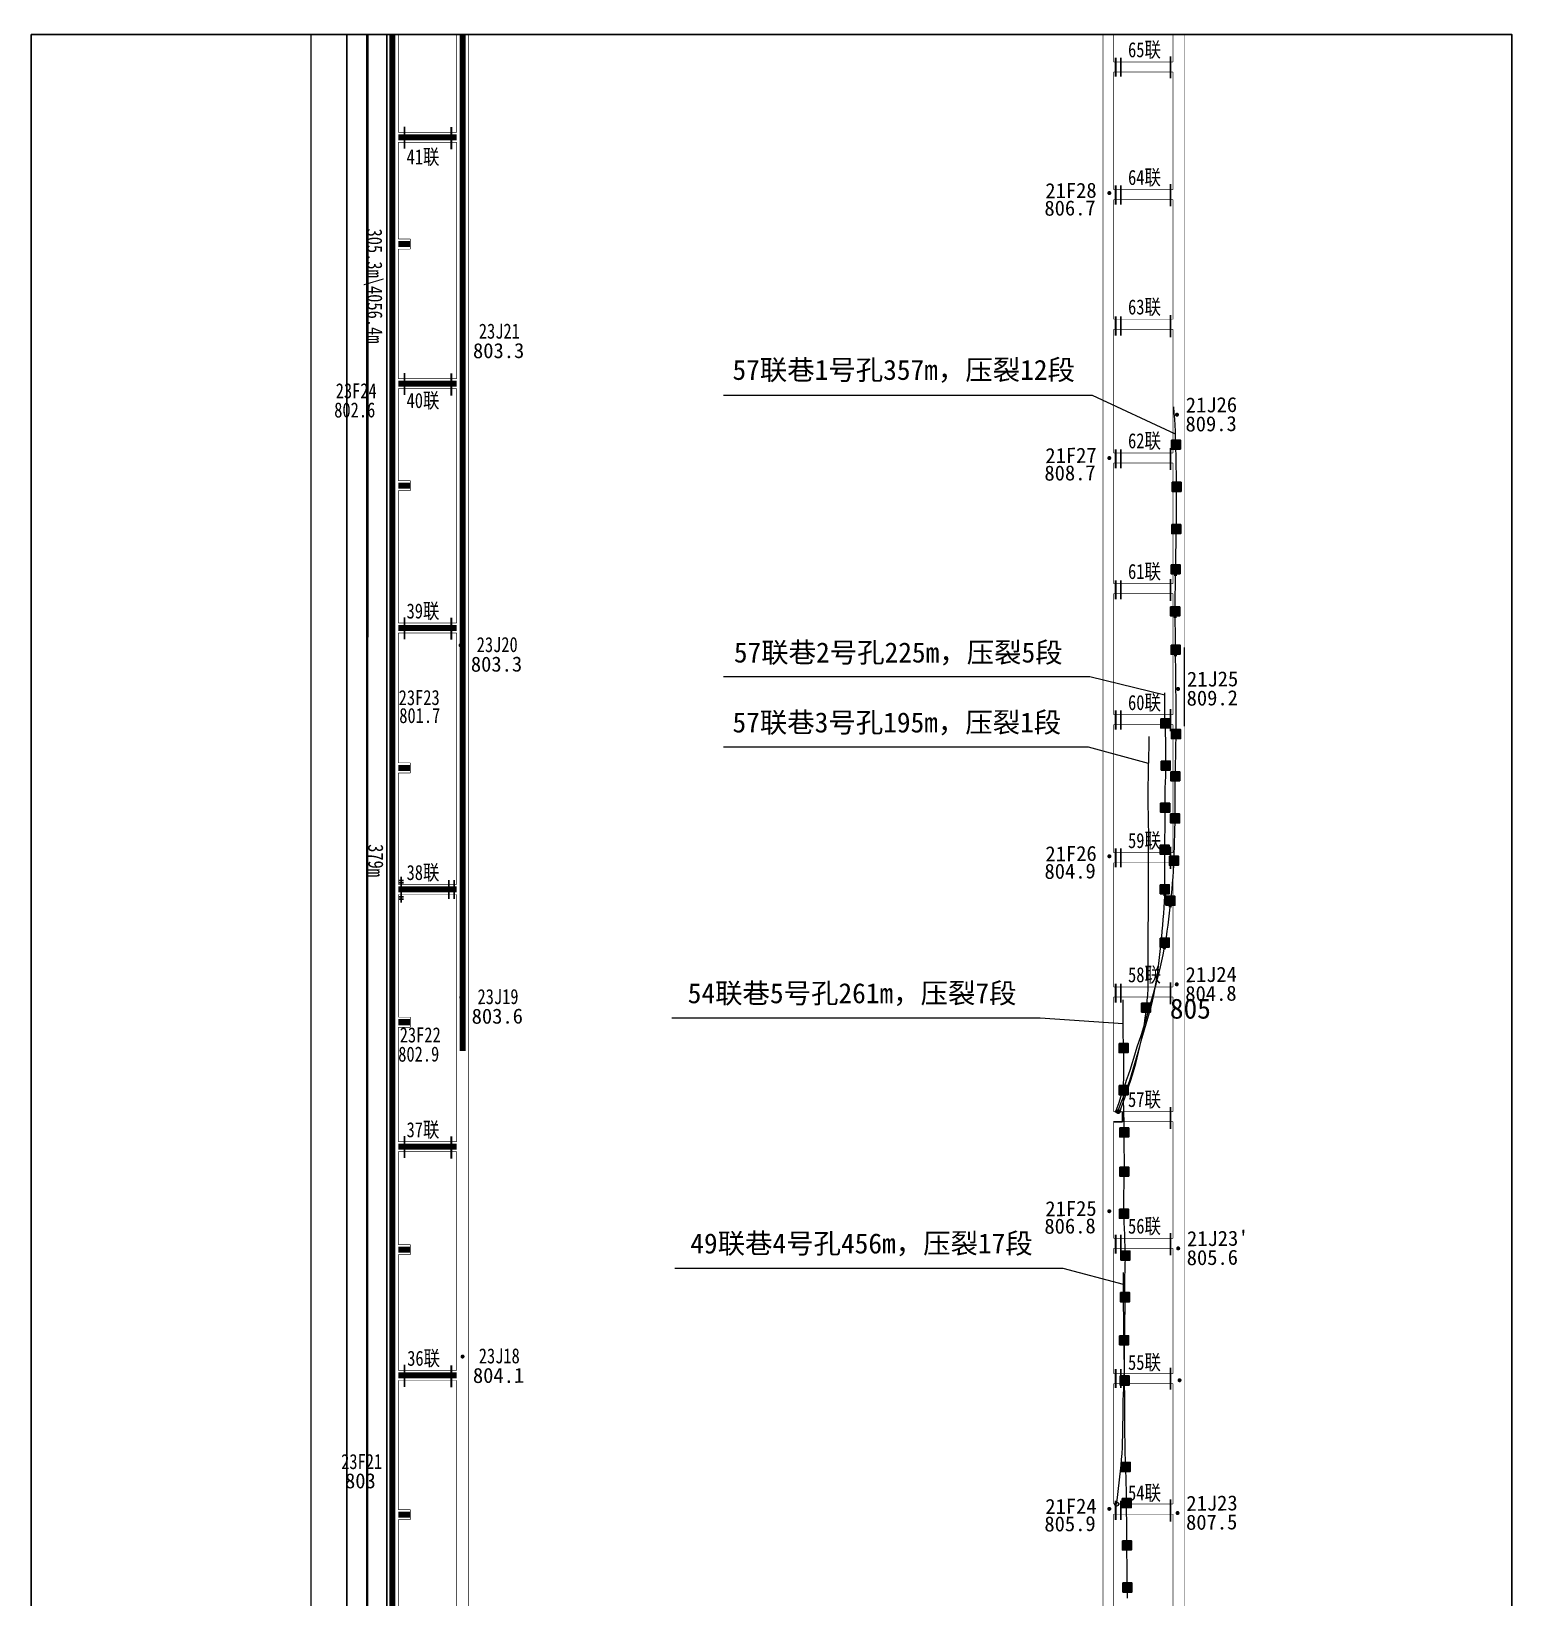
# Model space of a CAD drawing. Header units: millimetres. Extents: x 1102 to 4305, y 719 to 2307.
# Drawn here: x 1102 to 1839, y 1527 to 2307 of the extents above; entities that cross this region are included whole.
import ezdxf

# ---------------------------------------------------------------- set-up
doc = ezdxf.new("R2010")
doc.units = ezdxf.units.MM
doc.linetypes.add('ACAD_ISO08W100', pattern=[36, 24, -3, 6, -3])
doc.layers.add('临时导线点', color=1, linetype='Continuous', lineweight=13, true_color=0xff0000)
doc.layers.add('永久导线点', color=1, linetype='Continuous', lineweight=13, true_color=0xff0000)
for name, color, linetype, lineweight in [('坐标网', 7, 'Continuous', 0), ('已掘煤巷', 7, 'Continuous', 0), ('巷道', 7, 'Continuous', 0), ('巷道布置', 7, 'Continuous', 0), ('指北针', 7, 'Continuous', 0), ('等值线注记', 7, 'Continuous', 0), ('采区导线点', 7, 'Continuous', 0)]:
    doc.layers.add(name, color=color, linetype=linetype, lineweight=lineweight)
doc.layers.add('底图', color=7, linetype='Continuous')
doc.styles.get("Standard").update_dxf_attribs({"font": ''})
doc.styles.add('仿宋', font='simhei.ttf', dxfattribs={"width": 0.8})
doc.styles.add('宋体', font='SimSun.ttf')
doc.styles.add('等线体', font='simhei.ttf')
doc.styles.add('黑体', font='simhei.ttf')
doc.styles.get('Standard').set_extended_font_data('SimSun')
doc.linetypes.add('FENCELINE1', pattern='A,0.25,-0.1,[133,ltypeshp.shx,S=0.1,R=0,X=-0.1,Y=0],-0.1,1', length=1.45)

# ---------------------------------------------------------------- blocks, each defined once
blk = doc.blocks.new('A$C5287532C')
at = {"color": 1, "ltscale": 5, "const_width": 0.871}
for points in [[(0, 3.07), (9.5, 3.07)], [(0, 0.44), (9.5, 0.44)]]:
    blk.add_lwpolyline(points, dxfattribs=at)
blk = doc.blocks.new('A$C38615BD1')
at = {"color": 1, "lineweight": 25}
for p, q in [((0, 1.08), (9.17, 1.05)), ((1.8, 2.16), (1.8, 0)), ((2.88, 2.16), (2.88, 0)), ((9.17, 1.05), (12.77, 1.05)), ((9.9, 2.16), (9.9, 0)), ((10.98, 2.16), (10.98, 0))]:
    blk.add_line(p, q, dxfattribs=at)

msp = doc.modelspace()

# ---------------------------------------------------------------- hatches: boundary and pattern name
at = {"layer": '指北针', "lineweight": -3}
h = msp.add_hatch(color=5, dxfattribs=at)
h.dxf.hatch_style = 1
h.paths.add_polyline_path([(1669.51, 2103.21), (1669.51, 2098.71), (1674.01, 2098.71), (1674.01, 2103.21)])
h = msp.add_hatch(color=5, dxfattribs=at)
h.dxf.hatch_style = 1
h.paths.add_polyline_path([(1669.83, 2082.21), (1669.83, 2077.71), (1674.33, 2077.71), (1674.33, 2082.21)])
h = msp.add_hatch(color=5, dxfattribs=at)
h.dxf.hatch_style = 1
h.paths.add_polyline_path([(1669.69, 2061.22), (1669.69, 2056.72), (1674.19, 2056.72), (1674.19, 2061.22)])
h = msp.add_hatch(color=5, dxfattribs=at)
h.dxf.hatch_style = 1
h.paths.add_polyline_path([(1669.37, 2041.23), (1669.37, 2036.73), (1673.87, 2036.73), (1673.87, 2041.23)])
h = msp.add_hatch(color=5, dxfattribs=at)
h.dxf.hatch_style = 1
h.paths.add_polyline_path([(1669.14, 2020.23), (1669.14, 2015.73), (1673.64, 2015.73), (1673.64, 2020.23)])
h = msp.add_hatch(color=5, dxfattribs=at)
h.dxf.hatch_style = 1
h.paths.add_polyline_path([(1669.32, 2001.23), (1669.32, 1996.73), (1673.82, 1996.73), (1673.82, 2001.23)])
h = msp.add_hatch(color=5, dxfattribs=at)
h.dxf.hatch_style = 1
h.paths.add_polyline_path([(1664.25, 1964.54), (1664.25, 1960.04), (1668.75, 1960.04), (1668.75, 1964.54)])
h = msp.add_hatch(color=5, dxfattribs=at)
h.dxf.hatch_style = 1
h.paths.add_polyline_path([(1669.55, 1959.25), (1669.55, 1954.75), (1674.05, 1954.75), (1674.05, 1959.25)])
h = msp.add_hatch(color=5, dxfattribs=at)
h.dxf.hatch_style = 1
h.paths.add_polyline_path([(1664.48, 1943.54), (1664.48, 1939.04), (1668.98, 1939.04), (1668.98, 1943.54)])
h = msp.add_hatch(color=5, dxfattribs=at)
h.dxf.hatch_style = 1
h.paths.add_polyline_path([(1669.18, 1938.25), (1669.18, 1933.75), (1673.68, 1933.75), (1673.68, 1938.25)])
h = msp.add_hatch(color=5, dxfattribs=at)
h.dxf.hatch_style = 1
h.paths.add_polyline_path([(1664.17, 1922.57), (1664.17, 1918.07), (1668.67, 1918.07), (1668.67, 1922.57)])
h = msp.add_hatch(color=5, dxfattribs=at)
h.dxf.hatch_style = 1
h.paths.add_polyline_path([(1669.07, 1917.26), (1669.07, 1912.76), (1673.57, 1912.76), (1673.57, 1917.26)])
h = msp.add_hatch(color=5, dxfattribs=at)
h.dxf.hatch_style = 1
h.paths.add_polyline_path([(1663.97, 1901.7), (1663.97, 1897.2), (1668.47, 1897.2), (1668.47, 1901.7)])
h = msp.add_hatch(color=5, dxfattribs=at)
h.dxf.hatch_style = 1
h.paths.add_polyline_path([(1668.49, 1896.27), (1668.49, 1891.77), (1672.99, 1891.77), (1672.99, 1896.27)])
h = msp.add_hatch(color=5, dxfattribs=at)
h.dxf.hatch_style = 1
h.paths.add_polyline_path([(1663.98, 1882.05), (1663.98, 1877.55), (1668.48, 1877.55), (1668.48, 1882.05)])
h = msp.add_hatch(color=5, dxfattribs=at)
h.dxf.hatch_style = 1
h.paths.add_polyline_path([(1666.76, 1876.34), (1666.76, 1871.84), (1671.26, 1871.84), (1671.26, 1876.34)])
h = msp.add_hatch(color=5, dxfattribs=at)
h.dxf.hatch_style = 1
h.paths.add_polyline_path([(1663.91, 1855.55), (1663.91, 1851.05), (1668.41, 1851.05), (1668.41, 1855.55)])
h = msp.add_hatch(color=5, dxfattribs=at)
h.dxf.hatch_style = 1
h.paths.add_polyline_path([(1654.65, 1823.18), (1654.65, 1818.68), (1659.15, 1818.68), (1659.15, 1823.18)])
h = msp.add_hatch(color=5, dxfattribs=at)
h.dxf.hatch_style = 1
h.paths.add_polyline_path([(1643.5, 1803.1), (1643.5, 1798.6), (1648, 1798.6), (1648, 1803.1)])
h = msp.add_hatch(color=5, dxfattribs=at)
h.dxf.hatch_style = 1
h.paths.add_polyline_path([(1643.47, 1782.11), (1643.47, 1777.61), (1647.97, 1777.61), (1647.97, 1782.11)])
h = msp.add_hatch(color=5, dxfattribs=at)
h.dxf.hatch_style = 1
h.paths.add_polyline_path([(1643.8, 1761.11), (1643.8, 1756.61), (1648.3, 1756.61), (1648.3, 1761.11)])
h = msp.add_hatch(color=5, dxfattribs=at)
h.dxf.hatch_style = 1
h.paths.add_polyline_path([(1643.83, 1741.62), (1643.83, 1737.12), (1648.33, 1737.12), (1648.33, 1741.62)])
h = msp.add_hatch(color=5, dxfattribs=at)
h.dxf.hatch_style = 1
h.paths.add_polyline_path([(1643.66, 1720.69), (1643.66, 1716.19), (1648.16, 1716.19), (1648.16, 1720.69)])
h = msp.add_hatch(color=5, dxfattribs=at)
h.dxf.hatch_style = 1
h.paths.add_polyline_path([(1644.36, 1699.86), (1644.36, 1695.36), (1648.86, 1695.36), (1648.86, 1699.86)])
h = msp.add_hatch(color=5, dxfattribs=at)
h.dxf.hatch_style = 1
h.paths.add_polyline_path([(1644.17, 1679.17), (1644.17, 1674.67), (1648.67, 1674.67), (1648.67, 1679.17)])
h = msp.add_hatch(color=5, dxfattribs=at)
h.dxf.hatch_style = 1
h.paths.add_polyline_path([(1643.7, 1657.7), (1643.7, 1653.2), (1648.2, 1653.2), (1648.2, 1657.7)])
h = msp.add_hatch(color=5, dxfattribs=at)
h.dxf.hatch_style = 1
h.paths.add_polyline_path([(1644.01, 1637.7), (1644.01, 1633.2), (1648.51, 1633.2), (1648.51, 1637.7)])
h = msp.add_hatch(color=5, dxfattribs=at)
h.dxf.hatch_style = 1
h.paths.add_polyline_path([(1644.58, 1594.72), (1644.58, 1590.22), (1649.08, 1590.22), (1649.08, 1594.72)])
h = msp.add_hatch(color=5, dxfattribs=at)
h.dxf.hatch_style = 1
h.paths.add_polyline_path([(1645, 1576.73), (1645, 1572.23), (1649.5, 1572.23), (1649.5, 1576.73)])
h = msp.add_hatch(color=5, dxfattribs=at)
h.dxf.hatch_style = 1
h.paths.add_polyline_path([(1645.12, 1555.73), (1645.12, 1551.23), (1649.62, 1551.23), (1649.62, 1555.73)])
h = msp.add_hatch(color=5, dxfattribs=at)
h.dxf.hatch_style = 1
h.paths.add_polyline_path([(1645.37, 1534.74), (1645.37, 1530.24), (1649.87, 1530.24), (1649.87, 1534.74)])

# ---------------------------------------------------------------- linework, layer by layer
at = {"color": 5, "const_width": 3, "elevation": -1676.95}
for points in [[(1281.98, 2305.04), (1281.98, 1902.13)], [(1284.88, 2253.79), (1313.98, 2253.79)], [(1284.88, 2200.69), (1290.88, 2200.69)], [(1284.88, 2131.3), (1313.98, 2131.3)], [(1284.88, 2080.54), (1290.88, 2080.54)], [(1284.88, 2009.78), (1313.98, 2009.78)], [(1284.88, 1940.18), (1290.88, 1940.18)]]:
    msp.add_lwpolyline(points, dxfattribs=at)
at = {"color": 1, "const_width": 3, "elevation": -1676.95}
msp.add_lwpolyline([(1316.98, 2305.04), (1316.98, 1799.43)], dxfattribs=at)
at = {"color": 2, "const_width": 3, "elevation": -1676.95}
for points in [[(1281.98, 1902.13), (1281.98, 1523.14)], [(1279.08, 1879.69), (1279.28, 1879.69)], [(1284.88, 1879.69), (1313.98, 1879.69)], [(1284.88, 1813.69), (1290.88, 1813.69)], [(1284.88, 1751.76), (1313.98, 1751.76)], [(1284.88, 1700.55), (1290.88, 1700.55)], [(1313.98, 1637.97), (1284.88, 1637.97)], [(1284.88, 1568.69), (1290.88, 1568.69)]]:
    msp.add_lwpolyline(points, dxfattribs=at)
at = {"layer": '坐标网', "linetype": 'Continuous', "ltscale": 10}
msp.add_line((1241.48, 2305.04, -1676.95), (1241.48, 720.04, -1676.95), dxfattribs=at)
at = {"layer": '已掘煤巷', "ltscale": 5, "const_width": 0.3, "elevation": -1676.95}
for points in [[(1279.08, 1218.44), (1279.08, 2305.04)], [(1279.08, 720.04), (1279.08, 2305.04)], [(1284.88, 2256.29), (1284.88, 2305.04)], [(1313.98, 2256.29), (1313.98, 2305.04)], [(1319.98, 720.04), (1319.98, 2305.04)], [(1640.75, 2291.31), (1640.75, 2305.04)], [(1670.35, 2291.31), (1670.35, 2305.04)], [(1640.75, 2227.81), (1640.75, 2286.31)], [(1670.35, 2227.81), (1670.35, 2286.31)], [(1284.88, 2256.29), (1313.98, 2256.29)], [(1284.88, 2203.19), (1284.88, 2251.29)], [(1284.88, 2251.29), (1313.98, 2251.29)], [(1313.98, 2133.8), (1313.98, 2251.29)], [(1640.75, 2163.36), (1640.75, 2222.81)], [(1670.35, 2163.36), (1670.35, 2222.81)], [(1284.88, 2203.19), (1290.88, 2203.19)], [(1284.88, 2133.8), (1284.88, 2198.19)], [(1284.88, 2198.19), (1290.88, 2198.19)], [(1290.88, 2203.19), (1290.88, 2198.19)], [(1640.75, 2096.8), (1640.75, 2158.36)], [(1670.35, 2096.8), (1670.35, 2158.36)], [(1313.98, 2133.8), (1284.88, 2133.8)], [(1284.88, 2083.04), (1284.88, 2128.8)], [(1284.88, 2128.8), (1313.98, 2128.8)], [(1313.98, 2128.8), (1284.88, 2128.8)], [(1313.98, 2012.28), (1313.98, 2128.8)], [(1640.75, 2031.8), (1640.75, 2091.8)], [(1670.35, 2031.8), (1670.35, 2091.8)], [(1284.88, 2083.04), (1290.88, 2083.04)], [(1290.88, 2083.04), (1290.88, 2078.04)], [(1284.88, 2012.28), (1284.88, 2078.04)], [(1284.88, 2078.04), (1290.88, 2078.04)], [(1640.75, 1966.62), (1640.75, 2026.8)], [(1670.35, 1966.62), (1670.35, 2026.8)], [(1284.88, 2012.28), (1313.98, 2012.28)], [(1284.88, 1942.68), (1284.88, 2007.28)], [(1284.88, 2007.28), (1313.98, 2007.28)], [(1313.98, 1882.19), (1313.98, 2007.28)], [(1640.75, 1897.96), (1640.75, 1961.62)], [(1670.35, 1897.96), (1670.35, 1961.62)], [(1284.88, 1942.68), (1290.88, 1942.68)], [(1290.88, 1942.68), (1290.88, 1937.68)], [(1284.88, 1882.19), (1284.88, 1937.68)], [(1284.88, 1937.68), (1290.88, 1937.68)], [(1640.75, 1831.21), (1640.75, 1892.96)], [(1670.35, 1831.21), (1670.35, 1892.96)], [(1284.88, 1882.19), (1313.98, 1882.19)], [(1284.88, 1816.19), (1284.88, 1877.19)], [(1284.88, 1877.19), (1313.98, 1877.19)], [(1313.98, 1754.26), (1313.98, 1877.19)], [(1640.75, 1769.19), (1640.75, 1826.21)], [(1670.35, 1769.19), (1670.35, 1826.21)], [(1284.88, 1816.19), (1290.88, 1816.19)], [(1290.88, 1816.19), (1290.88, 1811.19)], [(1284.88, 1754.26), (1284.88, 1811.19)], [(1284.88, 1811.19), (1290.88, 1811.19)], [(1640.75, 1724.47), (1640.75, 1764.19)], [(1670.35, 1724.47), (1670.35, 1764.19)], [(1284.88, 1754.26), (1313.98, 1754.26)], [(1284.88, 1703.05), (1284.88, 1749.26)], [(1284.88, 1749.26), (1313.98, 1749.26)], [(1313.98, 1640.47), (1313.98, 1749.26)], [(1640.75, 1706.18), (1640.75, 1724.47)], [(1670.35, 1706.18), (1670.35, 1724.47)], [(1284.88, 1703.05), (1290.88, 1703.05)], [(1290.88, 1703.05), (1290.88, 1698.05)], [(1640.75, 1638.92), (1640.75, 1701.18)], [(1670.35, 1638.92), (1670.35, 1701.18)], [(1284.88, 1640.47), (1284.88, 1698.05)], [(1284.88, 1698.05), (1290.88, 1698.05)], [(1313.98, 1640.47), (1284.88, 1640.47)], [(1284.88, 1571.19), (1284.88, 1635.47)], [(1313.98, 1635.47), (1284.88, 1635.47)], [(1313.98, 1493.89), (1313.98, 1635.47)], [(1640.75, 1573.98), (1640.75, 1633.92)], [(1670.35, 1573.98), (1670.35, 1633.92)], [(1284.88, 1571.19), (1290.88, 1571.19)], [(1284.88, 1493.89), (1284.88, 1566.19)], [(1284.88, 1566.19), (1290.88, 1566.19)], [(1290.88, 1571.19), (1290.88, 1566.19)], [(1640.75, 1507.71), (1640.75, 1568.98)], [(1670.35, 1507.71), (1670.35, 1568.98)]]:
    msp.add_lwpolyline(points, dxfattribs=at)
at = {"layer": '巷道'}
for p, q in [((1630.32, 2125.42, -1676.95), (1446.63, 2125.42, -1676.95)), ((1671.54, 2106.21, -1676.95), (1630.32, 2125.42, -1676.95)), ((1628.87, 1985.44, -1676.95), (1446.63, 1985.44, -1676.95)), ((1628.87, 1985.44, -1676.95), (1555.71, 1985.44, -1676.95)), ((1666.26, 1976.28, -1676.95), (1628.87, 1985.44, -1676.95)), ((1628.23, 1950.4, -1676.95), (1446.63, 1950.4, -1676.95)), ((1628.23, 1950.4, -1676.95), (1555.96, 1950.4, -1676.95)), ((1658.2, 1942.42, -1676.95), (1628.23, 1950.4, -1676.95)), ((1604.29, 1815.62, -1676.95), (1421.05, 1815.62, -1676.95)), ((1604.29, 1815.62, -1676.95), (1534.75, 1815.62, -1676.95)), ((1645.51, 1812.85, -1676.95), (1604.29, 1815.62, -1676.95)), ((1615.64, 1691.15, -1676.95), (1422.45, 1691.15, -1676.95)), ((1615.64, 1691.15, -1676.95), (1543.37, 1691.15, -1676.95)), ((1645.61, 1683.17, -1676.95), (1615.64, 1691.15, -1676.95))]:
    msp.add_line(p, q, dxfattribs=at)
at = {"layer": '巷道', "color": 1, "lineweight": 50}
for p, q in [((1671.6, 2035.73, -1676.95), (1671.62, 2036.73, -1676.95)), ((1671.39, 2014.73, -1676.95), (1671.39, 2015.73, -1676.95)), ((1671.57, 1996.71, -1676.95), (1671.56, 1995.71, -1676.95)), ((1666.21, 1876.55, -1676.95), (1666.23, 1877.55, -1676.95)), ((1668.91, 1870.85, -1676.95), (1669.01, 1871.84, -1676.95)), ((1665.98, 1850.07, -1676.95), (1666.16, 1851.05, -1676.95))]:
    msp.add_line(p, q, dxfattribs=at)
at = {"layer": '巷道', "lineweight": 30}
for p, q in [((1645.15, 1764.19, -1676.95), (1645.15, 1769.19, -1676.95)), ((1640.75, 1764.19, -1676.95), (1645.15, 1764.19, -1676.95))]:
    msp.add_line(p, q, dxfattribs=at)
at = {"layer": '巷道', "color": 1, "lineweight": 30, "elevation": -1676.95}
msp.add_lwpolyline([(1102.37, 2305.04), (1838.79, 2305.04), (1838.79, 720.04), (1102.37, 720.04)], close=True, dxfattribs=at)
at = {"layer": '巷道', "ltscale": 5, "const_width": 0.3, "elevation": -1676.95}
for points in [[(1635.45, 1724.47), (1635.45, 2305.04)], [(1675.85, 1724.47), (1675.85, 2305.04)], [(1640.75, 2291.31), (1670.35, 2291.31)], [(1640.75, 2286.31), (1670.35, 2286.31)], [(1640.75, 2227.81), (1670.35, 2227.81)], [(1640.75, 2222.81), (1670.35, 2222.81)], [(1640.75, 2163.36), (1670.35, 2163.36)], [(1640.75, 2158.36), (1670.35, 2158.36)], [(1640.75, 2096.8), (1670.35, 2096.8)], [(1640.75, 2091.8), (1670.35, 2091.8)], [(1640.75, 2031.8), (1670.35, 2031.8)], [(1640.75, 2026.8), (1670.35, 2026.8)], [(1640.75, 1966.62), (1670.35, 1966.62)], [(1640.75, 1961.62), (1670.35, 1961.62)], [(1640.75, 1897.96), (1670.35, 1897.96)], [(1640.75, 1892.96), (1670.35, 1892.96)], [(1640.75, 1831.21), (1670.35, 1831.21)], [(1640.75, 1826.21), (1670.35, 1826.21)], [(1640.75, 1764.19), (1670.35, 1764.19)], [(1635.45, 720.04), (1635.45, 1724.47)], [(1675.85, 720.04), (1675.85, 1724.47)], [(1640.75, 1706.18), (1670.35, 1706.18)], [(1640.75, 1701.18), (1670.35, 1701.18)], [(1640.75, 1638.92), (1670.35, 1638.92)], [(1640.75, 1633.92), (1670.35, 1633.92)], [(1640.75, 1573.98), (1670.35, 1573.98)], [(1640.75, 1568.98), (1670.35, 1568.98)]]:
    msp.add_lwpolyline(points, dxfattribs=at)
at = {"layer": '巷道', "color": 1, "elevation": -1676.95}
for points in [[(1641.95, 1769.19), (1642.55, 1771.04), (1643.45, 1773.8), (1644.37, 1776.56), (1645.32, 1779.31), (1646.28, 1782.06), (1647.23, 1784.81), (1648.16, 1787.56), (1649.09, 1790.32), (1649.96, 1793.09), (1650.8, 1795.87), (1651.67, 1798.64), (1652.56, 1801.41), (1653.47, 1804.19), (1654.39, 1806.98), (1655.28, 1809.78), (1656.15, 1812.6), (1657.01, 1815.43), (1657.83, 1818.27), (1658.64, 1821.13), (1659.46, 1823.98), (1660.26, 1826.85), (1661.06, 1829.72), (1661.88, 1832.59), (1662.67, 1835.47), (1663.41, 1838.37), (1664.11, 1841.27), (1664.78, 1844.19), (1665.4, 1847.12), (1665.98, 1850.07), (1666.53, 1853.01), (1667.03, 1855.97), (1667.47, 1858.94), (1667.87, 1861.91), (1668.23, 1864.89), (1668.58, 1867.87), (1668.91, 1870.85), (1669.22, 1873.83), (1669.52, 1876.82), (1669.82, 1879.8), (1670.11, 1882.79), (1670.37, 1885.78), (1670.58, 1888.77), (1670.74, 1891.77), (1670.88, 1894.76), (1670.97, 1897.76), (1671.04, 1900.76), (1671.11, 1903.76), (1671.18, 1906.76), (1671.25, 1909.76), (1671.32, 1912.76), (1671.36, 1915.76), (1671.35, 1918.76), (1671.36, 1921.76), (1671.38, 1924.76), (1671.39, 1927.76), (1671.4, 1930.75), (1671.43, 1933.75), (1671.47, 1936.75), (1671.52, 1939.75), (1671.59, 1942.75), (1671.65, 1945.75), (1671.69, 1948.75), (1671.74, 1951.75), (1671.8, 1954.75), (1671.84, 1957.75), (1671.88, 1960.75), (1671.92, 1963.75), (1671.93, 1966.75), (1671.92, 1969.75), (1671.88, 1972.75), (1671.83, 1975.74), (1671.79, 1978.74), (1671.77, 1981.74), (1671.73, 1984.74), (1671.69, 1987.74), (1671.64, 1990.74), (1671.59, 1993.74), (1671.57, 1996.73), (1671.56, 1999.73), (1671.56, 2002.73), (1671.53, 2005.73), (1671.48, 2008.73), (1671.43, 2011.73), (1671.39, 2014.73), (1671.38, 2017.73), (1671.4, 2020.73), (1671.43, 2023.73), (1671.46, 2026.73), (1671.5, 2029.73), (1671.55, 2032.73), (1671.6, 2035.73), (1671.65, 2038.73), (1671.71, 2041.73), (1671.76, 2044.73), (1671.79, 2047.72), (1671.85, 2050.72), (1671.9, 2053.72), (1671.94, 2056.72), (1671.99, 2059.72), (1672.03, 2062.72), (1672.07, 2065.72), (1672.08, 2068.72), (1672.09, 2071.72), (1672.08, 2074.72), (1672.08, 2077.71), (1672.06, 2080.71), (1672.02, 2083.71), (1671.97, 2086.71), (1671.91, 2089.71), (1671.87, 2092.71), (1671.82, 2095.71), (1671.76, 2098.71), (1671.69, 2101.71), (1671.6, 2104.71), (1671.48, 2107.7), (1671.34, 2110.7), (1671.16, 2113.7), (1670.92, 2116.69), (1670.79, 2119.68)], [(1642.95, 1769.19), (1643.6, 1771.02), (1644.58, 1773.76), (1645.65, 1776.49), (1646.77, 1779.21), (1647.8, 1781.96), (1648.76, 1784.75), (1649.67, 1787.55), (1650.54, 1790.36), (1651.39, 1793.18), (1652.2, 1796.01), (1652.97, 1798.85), (1653.74, 1801.68), (1654.55, 1804.49), (1655.33, 1807.3), (1656.11, 1810.12), (1656.96, 1812.92), (1657.82, 1815.71), (1658.65, 1818.51), (1659.43, 1821.32), (1660.13, 1824.17), (1660.75, 1827.05), (1661.31, 1829.94), (1661.82, 1832.83), (1662.28, 1835.72), (1662.69, 1838.62), (1663.05, 1841.53), (1663.38, 1844.44), (1663.71, 1847.35), (1664.06, 1850.26), (1664.4, 1853.17), (1664.7, 1856.09), (1664.97, 1859), (1665.23, 1861.92), (1665.46, 1864.84), (1665.69, 1867.76), (1665.91, 1870.69), (1666.08, 1873.62), (1666.21, 1876.55), (1666.28, 1879.49), (1666.31, 1882.43), (1666.31, 1885.37), (1666.28, 1888.32), (1666.25, 1891.27), (1666.24, 1894.24), (1666.22, 1897.2), (1666.21, 1900.17), (1666.24, 1903.14), (1666.29, 1906.12), (1666.35, 1909.1), (1666.41, 1912.09), (1666.43, 1915.08), (1666.42, 1918.07), (1666.39, 1921.07), (1666.38, 1924.06), (1666.4, 1927.06), (1666.48, 1930.05), (1666.59, 1933.05), (1666.67, 1936.05), (1666.73, 1939.04), (1666.79, 1942.04), (1666.82, 1945.04), (1666.81, 1948.04), (1666.78, 1951.04), (1666.74, 1954.04), (1666.65, 1957.04), (1666.5, 1960.04), (1666.37, 1963.03), (1666.28, 1966.03), (1666.22, 1969.03), (1666.2, 1972.03), (1666.23, 1975.03), (1666.29, 1977.54)], [(1643.95, 1769.19), (1644.6, 1771.03), (1645.58, 1773.78), (1646.54, 1776.53), (1647.48, 1779.29), (1648.4, 1782.05), (1649.29, 1784.81), (1650.14, 1787.57), (1650.97, 1790.34), (1651.75, 1793.12), (1652.5, 1795.91), (1653.21, 1798.7), (1653.88, 1801.51), (1654.52, 1804.34), (1655.1, 1807.18), (1655.63, 1810.04), (1656.1, 1812.9), (1656.52, 1815.79), (1656.9, 1818.68), (1657.23, 1821.57), (1657.51, 1824.45), (1657.74, 1827.34), (1657.89, 1830.22), (1657.96, 1833.1), (1657.99, 1835.98), (1657.99, 1838.87), (1657.98, 1841.77), (1657.94, 1844.67), (1657.91, 1847.59), (1657.89, 1850.5), (1657.88, 1853.43), (1657.9, 1856.36), (1657.96, 1859.28), (1658.03, 1862.2), (1658.09, 1865.11), (1658.11, 1868.02), (1658.11, 1870.92), (1658.12, 1873.83), (1658.14, 1876.75), (1658.16, 1879.66), (1658.18, 1882.56), (1658.18, 1885.46), (1658.16, 1888.34), (1658.11, 1891.23), (1658.1, 1894.13), (1658.13, 1897.04), (1658.17, 1899.96), (1658.21, 1902.89), (1658.23, 1905.82), (1658.22, 1908.75), (1658.18, 1911.69), (1658.11, 1914.61), (1658.04, 1917.53), (1658.01, 1920.45), (1657.99, 1923.37), (1658, 1926.28), (1658, 1929.19), (1658.02, 1932.11), (1658.06, 1935.05), (1658.1, 1937.99), (1658.16, 1940.94), (1658.24, 1943.9), (1658.35, 1946.87), (1658.44, 1949.83), (1658.49, 1952.81), (1658.51, 1955.78)], [(1642.25, 1573.98), (1642.47, 1575.9), (1642.8, 1578.77), (1643.13, 1581.66), (1643.46, 1584.57), (1643.79, 1587.47), (1644.12, 1590.39), (1644.45, 1593.31), (1644.76, 1596.24), (1644.98, 1599.18), (1645.11, 1602.12), (1645.2, 1605.06), (1645.29, 1607.98), (1645.36, 1610.91), (1645.41, 1613.83), (1645.45, 1616.76), (1645.48, 1619.7), (1645.52, 1622.63), (1645.59, 1625.58), (1645.69, 1628.53), (1645.79, 1631.48), (1645.91, 1634.44), (1646.05, 1637.4), (1646.13, 1640.36), (1646.16, 1643.3), (1646.17, 1646.24), (1646.19, 1649.17), (1646.21, 1652.09), (1646.28, 1655), (1646.35, 1657.9), (1646.39, 1660.81), (1646.41, 1663.74), (1646.4, 1666.67), (1646.43, 1669.59), (1646.45, 1672.52), (1646.44, 1675.45), (1646.4, 1678.39), (1646.38, 1681.34), (1646.39, 1684.29), (1646.41, 1687.24), (1646.48, 1690.2), (1646.58, 1693.16), (1646.63, 1696.13), (1646.59, 1699.1), (1646.51, 1702.07), (1646.41, 1705.05), (1646.3, 1708.02), (1646.17, 1710.99), (1646.05, 1713.97), (1645.95, 1716.95), (1645.88, 1719.93), (1645.84, 1722.92), (1645.85, 1725.91), (1645.87, 1728.89), (1645.95, 1731.88), (1646.03, 1734.88), (1646.06, 1737.87), (1646.1, 1740.87), (1646.13, 1743.86), (1646.11, 1746.86), (1646.07, 1749.86), (1646.05, 1752.86), (1646.06, 1755.86), (1646.05, 1758.86), (1646, 1761.86), (1645.94, 1764.86), (1645.86, 1767.86), (1645.77, 1770.86), (1645.73, 1773.86), (1645.71, 1776.86), (1645.72, 1779.86), (1645.75, 1782.86), (1645.8, 1785.86), (1645.81, 1788.86), (1645.8, 1791.86), (1645.77, 1794.86), (1645.78, 1797.86), (1645.75, 1800.85), (1645.68, 1803.85), (1645.59, 1806.85), (1645.52, 1809.85), (1645.51, 1812.85), (1645.51, 1815.84), (1645.51, 1818.84), (1645.53, 1821.84), (1645.57, 1824.83)], [(1643.95, 1769.19), (1644.6, 1771.03), (1645.58, 1773.78), (1646.54, 1776.53), (1647.48, 1779.29), (1648.4, 1782.05), (1649.29, 1784.81), (1650.14, 1787.57), (1650.97, 1790.34), (1651.75, 1793.12), (1652.5, 1795.91), (1653.21, 1798.7), (1653.88, 1801.51), (1654.52, 1804.34), (1655.1, 1807.18), (1655.63, 1810.04), (1656.1, 1812.9), (1656.52, 1815.79), (1656.9, 1818.68), (1657.23, 1821.57), (1657.51, 1824.45), (1657.74, 1827.34), (1657.89, 1830.22)], [(1645.78, 1797.86), (1645.75, 1800.85), (1645.68, 1803.85)], [(1645.71, 1776.86), (1645.72, 1779.86), (1645.75, 1782.86)], [(1646.06, 1755.86), (1646.05, 1758.86), (1646, 1761.86)], [(1646.06, 1737.87), (1646.1, 1740.87)], [(1645.95, 1716.95), (1645.88, 1719.93)], [(1646.63, 1696.13), (1646.59, 1699.1)], [(1647.67, 1527.24), (1647.62, 1530.24), (1647.56, 1533.24), (1647.54, 1536.24), (1647.53, 1539.24), (1647.49, 1542.23), (1647.43, 1545.23), (1647.38, 1548.23), (1647.37, 1551.23), (1647.38, 1554.23), (1647.38, 1557.23), (1647.37, 1560.23), (1647.33, 1563.23), (1647.27, 1566.23), (1647.25, 1569.23), (1647.25, 1572.23), (1647.24, 1575.23), (1647.2, 1578.22), (1647.13, 1581.22), (1647.03, 1584.22), (1646.93, 1587.22), (1646.82, 1590.22), (1646.72, 1593.21), (1646.62, 1596.21), (1646.56, 1599.21), (1646.51, 1602.21), (1646.45, 1605.21), (1646.4, 1608.21), (1646.4, 1611.21), (1646.41, 1614.21), (1646.4, 1617.21), (1646.39, 1620.21), (1646.36, 1623.21), (1646.3, 1626.21), (1646.27, 1629.2), (1646.25, 1632.2), (1646.21, 1635.2), (1646.18, 1638.2), (1646.15, 1641.2), (1646.11, 1644.2), (1646.02, 1647.2), (1645.95, 1650.2), (1645.94, 1653.2), (1645.95, 1656.2), (1645.93, 1659.2), (1645.89, 1662.2), (1645.84, 1665.19), (1645.78, 1668.19), (1645.75, 1671.19), (1645.72, 1674.18), (1645.68, 1677.18), (1645.65, 1680.17), (1645.61, 1683.17), (1645.62, 1686.16), (1645.66, 1689.15)], [(1646.44, 1675.45), (1646.4, 1678.39)]]:
    msp.add_lwpolyline(points, dxfattribs=at)
at = {"layer": '巷道', "color": 5, "lineweight": -3, "elevation": -1676.95}
for points in [[(1669.51, 2103.21), (1674.01, 2103.21), (1674.01, 2098.71), (1669.51, 2098.71)], [(1669.83, 2082.21), (1674.33, 2082.21), (1674.33, 2077.71), (1669.83, 2077.71)], [(1669.69, 2061.22), (1674.19, 2061.22), (1674.19, 2056.72), (1669.69, 2056.72)], [(1669.37, 2041.23), (1673.87, 2041.23), (1673.87, 2036.73), (1669.37, 2036.73)], [(1669.14, 2020.23), (1673.64, 2020.23), (1673.64, 2015.73), (1669.14, 2015.73)], [(1669.32, 2001.23), (1673.82, 2001.23), (1673.82, 1996.73), (1669.32, 1996.73)], [(1664.25, 1964.54), (1668.75, 1964.54), (1668.75, 1960.04), (1664.25, 1960.04)], [(1669.55, 1959.25), (1674.05, 1959.25), (1674.05, 1954.75), (1669.55, 1954.75)], [(1664.48, 1943.54), (1668.98, 1943.54), (1668.98, 1939.04), (1664.48, 1939.04)], [(1669.18, 1938.25), (1673.68, 1938.25), (1673.68, 1933.75), (1669.18, 1933.75)], [(1664.17, 1922.57), (1668.67, 1922.57), (1668.67, 1918.07), (1664.17, 1918.07)], [(1669.07, 1917.26), (1673.57, 1917.26), (1673.57, 1912.76), (1669.07, 1912.76)], [(1663.97, 1901.7), (1668.47, 1901.7), (1668.47, 1897.2), (1663.97, 1897.2)], [(1668.49, 1896.27), (1672.99, 1896.27), (1672.99, 1891.77), (1668.49, 1891.77)], [(1663.98, 1882.05), (1668.48, 1882.05), (1668.48, 1877.55), (1663.98, 1877.55)], [(1666.76, 1876.34), (1671.26, 1876.34), (1671.26, 1871.84), (1666.76, 1871.84)], [(1663.91, 1855.55), (1668.41, 1855.55), (1668.41, 1851.05), (1663.91, 1851.05)], [(1654.65, 1823.18), (1659.15, 1823.18), (1659.15, 1818.68), (1654.65, 1818.68)], [(1643.5, 1803.1), (1648, 1803.1), (1648, 1798.6), (1643.5, 1798.6)], [(1643.47, 1782.11), (1647.97, 1782.11), (1647.97, 1777.61), (1643.47, 1777.61)], [(1643.8, 1761.11), (1648.3, 1761.11), (1648.3, 1756.61), (1643.8, 1756.61)], [(1643.83, 1741.62), (1648.33, 1741.62), (1648.33, 1737.12), (1643.83, 1737.12)], [(1643.66, 1720.69), (1648.16, 1720.69), (1648.16, 1716.19), (1643.66, 1716.19)], [(1644.36, 1699.86), (1648.86, 1699.86), (1648.86, 1695.36), (1644.36, 1695.36)], [(1644.17, 1679.17), (1648.67, 1679.17), (1648.67, 1674.67), (1644.17, 1674.67)], [(1643.7, 1657.7), (1648.2, 1657.7), (1648.2, 1653.2), (1643.7, 1653.2)], [(1644.01, 1637.7), (1648.51, 1637.7), (1648.51, 1633.2), (1644.01, 1633.2)], [(1644.58, 1594.72), (1649.08, 1594.72), (1649.08, 1590.22), (1644.58, 1590.22)], [(1645, 1576.73), (1649.5, 1576.73), (1649.5, 1572.23), (1645, 1572.23)], [(1645.12, 1555.73), (1649.62, 1555.73), (1649.62, 1551.23), (1645.12, 1551.23)], [(1645.37, 1534.74), (1649.87, 1534.74), (1649.87, 1530.24), (1645.37, 1530.24)]]:
    msp.add_lwpolyline(points, close=True, dxfattribs=at)
at = {"layer": '巷道', "color": 1, "lineweight": 50, "elevation": -1676.95}
for points in [[(1671.76, 2098.71), (1671.69, 2101.71)], [(1672.08, 2077.71), (1672.06, 2080.71)], [(1671.94, 2056.72), (1671.99, 2059.72)], [(1671.6, 2035.73), (1671.65, 2038.73)], [(1671.39, 2014.73), (1671.38, 2017.73)], [(1671.57, 1996.73), (1671.56, 1999.73)], [(1666.5, 1960.04), (1666.37, 1963.03)], [(1671.8, 1954.75), (1671.84, 1957.75)], [(1666.73, 1939.04), (1666.79, 1942.04)], [(1671.43, 1933.75), (1671.47, 1936.75)], [(1666.42, 1918.07), (1666.39, 1921.07)], [(1671.32, 1912.76), (1671.36, 1915.76)], [(1666.22, 1897.2), (1666.21, 1900.17)], [(1670.74, 1891.77), (1670.88, 1894.76)], [(1666.21, 1876.55), (1666.28, 1879.49)], [(1668.91, 1870.85), (1669.22, 1873.83)], [(1665.98, 1850.07), (1666.53, 1853.01)], [(1656.9, 1818.68), (1657.23, 1821.57)]]:
    msp.add_lwpolyline(points, dxfattribs=at)
at = {"layer": '巷道', "elevation": -1676.95}
msp.add_lwpolyline([(1675.96, 1960.97), (1675.96, 1963.97), (1675.96, 1966.97), (1675.96, 1969.97), (1675.96, 1972.97), (1675.96, 1975.97), (1675.96, 1978.97), (1675.96, 1981.97), (1675.96, 1984.97), (1675.96, 1987.97), (1675.96, 1990.97), (1675.96, 1993.97), (1675.96, 1996.97), (1675.96, 1999.97)], dxfattribs=at)
at = {"layer": '巷道', "color": 4, "ltscale": 5, "const_width": 0.3, "elevation": -1676.95}
msp.add_lwpolyline([(1640.75, 1769.19), (1670.35, 1769.19)], dxfattribs=at)
at = {"layer": '巷道'}
for centre, radius in [((1641.95, 1769.19, -1676.95), 0.367), ((1643.95, 1769.19, -1676.95), 0.37)]:
    msp.add_circle(centre, radius, dxfattribs=at)
at = {"layer": '巷道', "color": 1, "lineweight": 60}
msp.add_circle((1642.95, 1769.19, -1676.95), 0.369, dxfattribs=at)
at = {"layer": '巷道', "color": 1}
msp.add_circle((1642.25, 1573.98, -1676.95), 1, dxfattribs=at)
at = {"layer": '巷道布置', "color": 1, "linetype": 'FENCELINE1', "lineweight": -3, "ltscale": 15, "elevation": -1676.95}
for points in [[(1259.28, 2305.04), (1259.28, 720.04)], [(1279.28, 2305.04), (1279.28, 1218.44)]]:
    msp.add_lwpolyline(points, dxfattribs=at)
at = {"layer": '巷道布置', "color": 1, "linetype": 'ACAD_ISO08W100', "lineweight": 120, "ltscale": 1.2, "const_width": 1.2, "elevation": -1676.95}
msp.add_lwpolyline([(1269.46, 720.04), (1269.51, 2305.04)], dxfattribs=at)
at = {"layer": '底图', "color": 3, "ltscale": 5, "const_width": 0.871, "elevation": -1676.95}
for points in [[(1669.08, 2294.13), (1669.08, 2283.13)], [(1287.99, 2259.1), (1287.99, 2248.1)], [(1311.3, 2258.88), (1311.3, 2247.88)], [(1669.08, 2230.57), (1669.08, 2219.57)], [(1669.08, 2165.41), (1669.08, 2154.41)], [(1287.99, 2136.61), (1287.99, 2125.61)], [(1311.3, 2136.39), (1311.3, 2125.39)], [(1669.08, 2099.32), (1669.08, 2088.32)], [(1669.08, 2034.18), (1669.08, 2023.18)], [(1287.99, 2015.09), (1287.99, 2004.09)], [(1311.3, 2014.87), (1311.3, 2003.87)], [(1669.08, 1969.42), (1669.08, 1958.42)], [(1669.08, 1900.92), (1669.08, 1889.92)], [(1669.08, 1833.53), (1669.08, 1822.53)], [(1669.08, 1771.54), (1669.08, 1760.54)], [(1287.99, 1757.07), (1287.99, 1746.07)], [(1311.3, 1756.85), (1311.3, 1745.85)], [(1669.08, 1708.75), (1669.08, 1697.75)], [(1287.99, 1643.29), (1287.99, 1632.29)], [(1311.3, 1643.06), (1311.3, 1632.06)], [(1669.08, 1641.86), (1669.08, 1630.86)], [(1669.08, 1576.32), (1669.08, 1565.32)]]:
    msp.add_lwpolyline(points, dxfattribs=at)
at = {"layer": '采区导线点', "color": 0, "const_width": 1, "elevation": -1676.95}
for points in [[(1638.13, 2226.07, 1), (1639.13, 2226.07, 1)], [(1316.43, 2157.07, 1), (1317.43, 2157.07, 1)], [(1281.84, 2128.59, 1), (1282.84, 2128.59, 1)], [(1671.78, 2115.84, 1), (1672.78, 2115.84, 1)], [(1638.13, 2094.3, 1), (1639.13, 2094.3, 1)], [(1315.38, 2001.16, 1), (1316.38, 2001.16, 1)], [(1672.35, 1979.45, 1), (1673.35, 1979.45, 1)], [(1281.85, 1975.44, 1), (1282.85, 1975.44, 1)], [(1638.17, 1896.22, 1), (1639.17, 1896.22, 1)], [(1671.69, 1832.5, 1), (1672.69, 1832.5, 1)], [(1315.77, 1826.06, 1), (1316.77, 1826.06, 1)], [(1281.84, 1815.13, 1), (1282.84, 1815.13, 1)], [(1638.12, 1719.68, 1), (1639.12, 1719.68, 1)], [(1672.38, 1701.17, 1), (1673.38, 1701.17, 1)], [(1316.39, 1647.36, 1), (1317.39, 1647.36, 1)], [(1673.07, 1635.57, 1), (1674.07, 1635.57, 1)], [(1281.85, 1596.31, 1), (1282.85, 1596.31, 1)], [(1638.12, 1571.61, 1), (1639.12, 1571.61, 1)], [(1672.06, 1569.54, 1), (1673.06, 1569.54, 1)]]:
    msp.add_lwpolyline(points, format="xyb", close=True, dxfattribs=at)

# ---------------------------------------------------------------- block references
at = {"layer": '底图', "color": 7, "lineweight": 25}
for name, p, rotation in [('A$C5287532C', (1644.84, 2283.94, -1676.95), 90), ('A$C5287532C', (1644.84, 2220.38, -1676.95), 90), ('A$C5287532C', (1644.84, 2155.22, -1676.95), 90), ('A$C5287532C', (1644.84, 2089.13, -1676.95), 90), ('A$C5287532C', (1644.84, 2023.99, -1676.95), 90), ('A$C5287532C', (1644.84, 1959.23, -1676.95), 90), ('A$C5287532C', (1644.84, 1890.73, -1676.95), 90), ('A$C38615BD1', (1285.3, 1885.92, -1676.95), 270), ('A$C5287532C', (1309.6, 1884.45, -1676.95), 270), ('A$C5287532C', (1644.84, 1823.34, -1676.95), 90), ('A$C5287532C', (1644.84, 1698.56, -1676.95), 90), ('A$C5287532C', (1644.84, 1631.67, -1676.95), 90), ('A$C5287532C', (1644.84, 1566.13, -1676.95), 90)]:
    msp.add_blockref(name, p, dxfattribs=dict(at, rotation=rotation))

# ---------------------------------------------------------------- texts
at = {"color": 5, "insert": (1276.93, 2208.46, -1676.95), "char_height": 7.5, "width": 24.1937, "attachment_point": 1, "rotation": 270.20355, "style": '仿宋'}
msp.add_mtext('\\pxt1;305.3m\\\\4056.4m', dxfattribs=at)
at = {"color": 2, "insert": (1277.52, 1902.25, -1676.95), "char_height": 7.5, "width": 24.1937, "attachment_point": 1, "rotation": 270.20355, "style": '仿宋'}
msp.add_mtext('\\pxt1;379m', dxfattribs=at)
at = {"layer": '临时导线点', "color": 0, "style": '宋体', "width": 0.8}
for s, p in [('41联', (1289.06, 2240.32, -1676.95)), ('23J21', (1325, 2153.65, -1676.95)), ('23F24', (1253.81, 2123.98, -1676.95)), ('40联', (1289.06, 2119.14, -1676.95)), ('802.6', (1253.06, 2114.44, -1676.95)), ('39联', (1289.06, 2014.46, -1676.95)), ('23J20', (1323.94, 1997.74, -1676.95)), ('23F23', (1285.12, 1971.38, -1676.95)), ('801.7', (1285.42, 1962.46, -1676.95)), ('38联', (1289.06, 1884.38, -1676.95)), ('23J19', (1324.33, 1822.64, -1676.95)), ('23F22', (1285.65, 1803.59, -1676.95)), ('802.9', (1284.9, 1794.05, -1676.95)), ('37联', (1289.06, 1756.45, -1676.95)), ('36联', (1289.36, 1642.77, -1676.95)), ('23J18', (1324.96, 1643.94, -1676.95)), ('23F21', (1256.5, 1591.38, -1676.95))]:
    msp.add_text(s, height=7.5, rotation=0.20355, dxfattribs=at).set_placement(p)
at = {"layer": '巷道', "style": '宋体', "width": 0.8}
for s, p in [('65联', (1647.96, 2293.63, -1676.95)), ('64联', (1647.96, 2230.13, -1676.95)), ('63联', (1647.96, 2165.69, -1676.95)), ('62联', (1647.96, 2099.13, -1676.95)), ('61联', (1647.96, 2034.13, -1676.95)), ('60联', (1647.96, 1968.94, -1676.95)), ('59联', (1647.96, 1900.28, -1676.95)), ('58联', (1647.96, 1833.54, -1676.95)), ('57联', (1647.96, 1771.51, -1676.95)), ('56联', (1647.96, 1708.51, -1676.95)), ('55联', (1647.96, 1640.74, -1676.95)), ('54联', (1647.96, 1575.8, -1676.95))]:
    msp.add_text(s, height=7.5, rotation=0.20355, dxfattribs=at).set_placement(p)
at = {"layer": '巷道', "color": 1, "lineweight": 50, "char_height": 10, "attachment_point": 1}
for s, width, heights, insert in [('57联巷1号孔357m，压裂12段', 184.281, [-10.28], (1451.17, 2143.16)), ('57联巷2号孔225m，压裂5段', 171.3427, [-10.28], (1451.87, 2002.58, -1676.95)), ('57联巷3号孔195m，压裂1段', 185.6768, [-10.28], (1451.17, 1967.8, -3353.9)), ('54联巷5号孔261m，压裂7段', 175.5485, [-10.46], (1428.92, 1833.11, -1676.95)), ('49联巷4号孔456m，压裂17段', 182.8711, [-10.46], (1430.19, 1708.65, -1676.95))]:
    msp.add_mtext_dynamic_manual_height_columns(s, width=width, gutter_width=1, heights=heights, dxfattribs=dict(at, insert=insert))
at = {"layer": '永久导线点', "color": 0, "style": '等线体'}
for s, p in [('21F28', (1606.84, 2223.5, -1676.95)), ('806.7', (1606.37, 2214.8, -1676.95)), ('21J26', (1676.71, 2116.9, -1676.95)), ('809.3', (1676.55, 2107.47, -1676.95)), ('21F27', (1606.85, 2091.73, -1676.95)), ('808.7', (1606.37, 2083.03, -1676.95)), ('21J25', (1677.28, 1980.51, -1676.95)), ('809.2', (1677.12, 1971.08, -1676.95)), ('21F26', (1606.88, 1893.65, -1676.95)), ('804.9', (1606.41, 1884.95, -1676.95)), ('21J24', (1676.61, 1833.56, -1676.95)), ('804.8', (1676.46, 1824.13, -1676.95)), ('21F25', (1606.84, 1717.11, -1676.95)), ('806.8', (1606.37, 1708.42, -1676.95)), ("21J23'", (1677.3, 1702.24, -1676.95)), ('805.6', (1677.15, 1692.8, -1676.95)), ('21F24', (1606.83, 1569.04, -1676.95)), ('21J23', (1676.99, 1570.61, -1676.95)), ('805.9', (1606.36, 1560.34, -1676.95)), ('807.5', (1676.83, 1561.17, -1676.95))]:
    msp.add_text(s, height=7.5, rotation=0.58474, dxfattribs=at).set_placement(p)
at = {"layer": '等值线注记', "color": 7, "style": '黑体'}
msp.add_text('805', height=10, dxfattribs=at).set_placement((1668.74, 1815.44, -1676.95))
at = {"layer": '采区导线点', "color": 0, "style": '等线体'}
for s, p in [('803.3', (1322.09, 2143.93, -1676.95)), ('803.3', (1321.04, 1988.01, -1676.95)), ('803.6', (1321.43, 1812.91, -1676.95)), ('804.1', (1322.05, 1634.22, -1676.95)), ('803', (1258.42, 1581.8, -1676.95))]:
    msp.add_text(s, height=7.5, rotation=0.20355, dxfattribs=at).set_placement(p)

doc.saveas('drawing.dxf')
